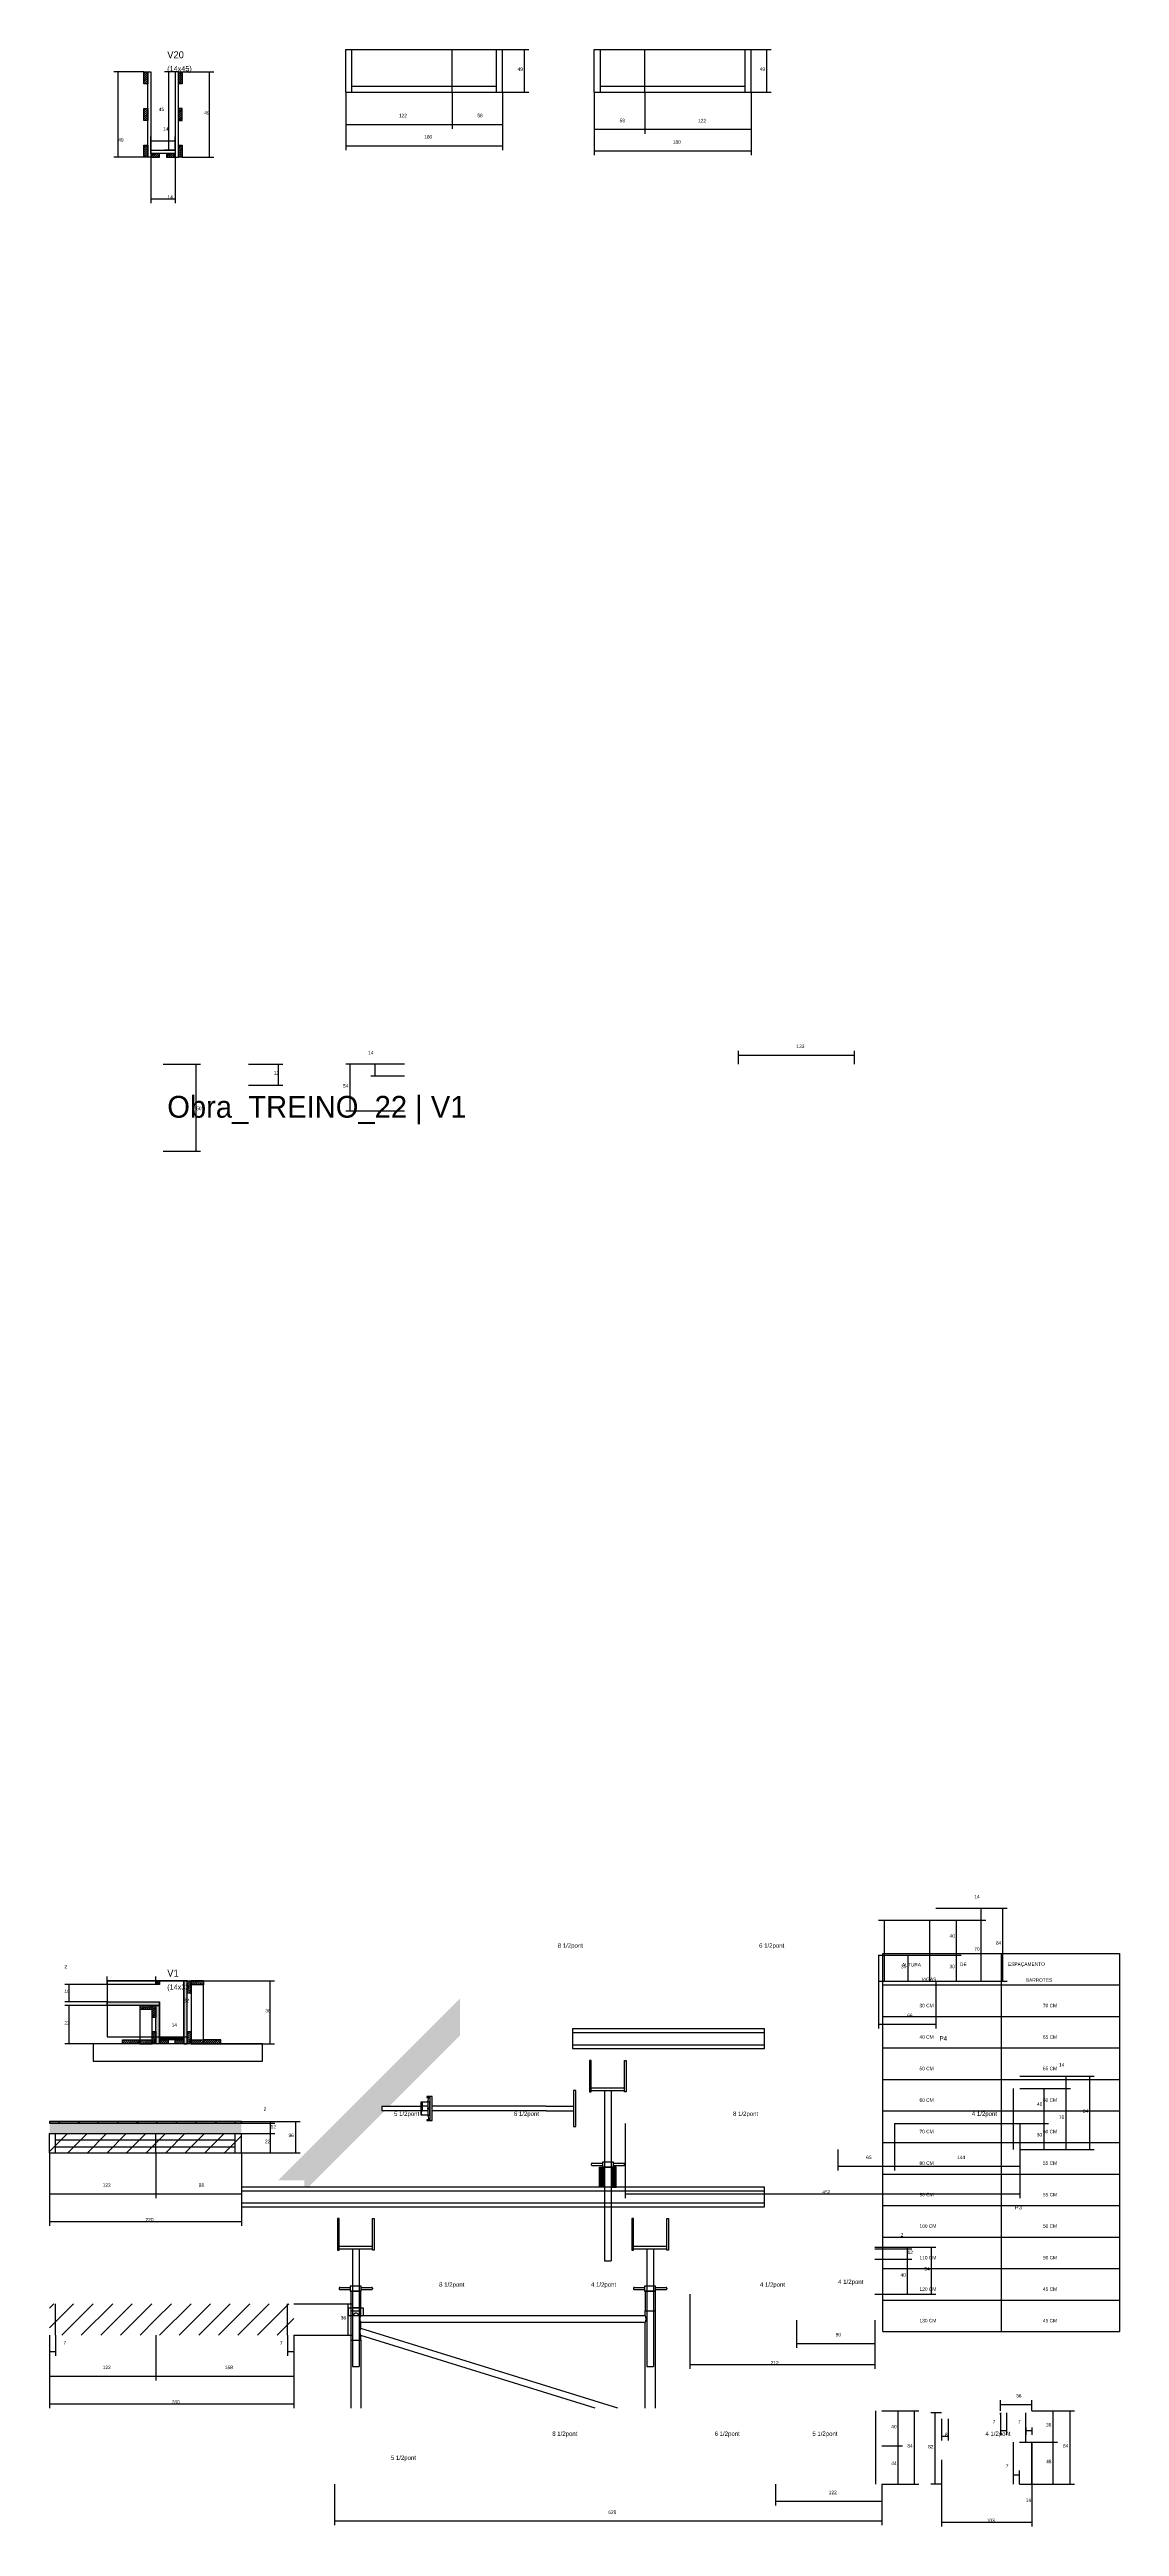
# Model space of a CAD drawing. Header units: metres. Extents: x -2848 to 22762, y -49062 to 1016.
# Drawn here: x 14265 to 15492, y -33626 to -30785 of the extents above; entities that cross this region are included whole.
import ezdxf

# ---------------------------------------------------------------- set-up
doc = ezdxf.new("R2010")
doc.units = ezdxf.units.M
for name, color, linetype in [('BARRA DE ANCORAGEM', 7, 'Continuous'), ('CONCRETO', 251, 'Continuous'), ('COTA', 4, 'Continuous'), ('Cota Seção (2x)', 4, 'Continuous'), ('Demarcação 2', 254, 'Continuous'), ('Escoras', 2, 'Continuous'), ('Forcador', 251, 'Continuous'), ('GARFOS', 7, 'Continuous'), ('Hachura', 253, 'Continuous'), ('LABEL_ID', 3, 'Continuous'), ('Madeira', 126, 'Continuous'), ('NOMENCLATURA', 7, 'Continuous'), ('Painéis', 200, 'Continuous'), ('Perfil Metálico', 251, 'Continuous'), ('SARR_2.2x7', 40, 'Continuous'), ('Texto Seção', 7, 'Continuous')]:
    doc.layers.add(name, color=color, linetype=linetype)

msp = doc.modelspace()

# ---------------------------------------------------------------- hatches: boundary and pattern name
at = {"layer": 'COTA'}
h = msp.add_hatch(dxfattribs=at)
h.set_pattern_fill('AR-CONC', scale=0.03)
h.paths.add_polyline_path([(14485, -33163.1), (14265, -33163.1), (14265, -33175.1), (14485, -33175.1)])
at = {"layer": 'Demarcação 2'}
h = msp.add_hatch(color=8, dxfattribs=at)
h.dxf.hatch_style = 1
h.paths.add_polyline_path([(14735.5, -33062.7), (14735.5, -33020.3), (14527, -33228.8), (14557.1, -33228.8), (14557.1, -33236.3), (14561.9, -33236.3), (14649.7, -33148.5), (14646, -33148.5), (14646, -33144.1), (14654.1, -33144.1)])
at = {"layer": 'Hachura'}
h = msp.add_hatch(color=8, dxfattribs=at)
h.dxf.hatch_style = 1
h.paths.add_polyline_path([(14387, -33000), (14391, -33000), (14391, -33000), (14391, -33004), (14391, -33004), (14387, -33004), (14387, -33004), (14387, -33000)])
h = msp.add_hatch(color=8, dxfattribs=at)
h.dxf.hatch_style = 1
h.paths.add_polyline_path([(14423, -33000), (14419, -33000), (14419, -33000), (14419, -33072), (14419, -33072), (14423, -33072), (14423, -33072), (14423, -33000)])
h = msp.add_hatch(dxfattribs=at)
h.set_pattern_fill('ANSI31', scale=0.5)
h.paths.add_polyline_path([(14427.4, -33014), (14423, -33014), (14423, -33014), (14423, -33000), (14423, -33000), (14427.4, -33000), (14427.4, -33000), (14427.4, -33014)])
h = msp.add_hatch(dxfattribs=at)
h.set_pattern_fill('ANSI31', scale=0.5)
h.paths.add_polyline_path([(14441.4, -33000), (14441.4, -33004.4), (14441.4, -33004.4), (14427.4, -33004.4), (14427.4, -33004.4), (14427.4, -33000), (14427.4, -33000), (14441.4, -33000)])
h = msp.add_hatch(color=8, dxfattribs=at)
h.dxf.hatch_style = 1
h.paths.add_polyline_path([(14331, -33028), (14331, -33024), (14331, -33024), (14391, -33024), (14391, -33024), (14391, -33028), (14391, -33028), (14331, -33028)])
h = msp.add_hatch(dxfattribs=at)
h.set_pattern_fill('ANSI31', scale=0.5)
h.paths.add_polyline_path([(14368.6, -33028), (14368.6, -33032.4), (14368.6, -33032.4), (14382.6, -33032.4), (14382.6, -33032.4), (14382.6, -33028), (14382.6, -33028), (14368.6, -33028)])
h = msp.add_hatch(dxfattribs=at)
h.set_pattern_fill('ANSI31', scale=0.5)
h.paths.add_polyline_path([(14387, -33042), (14382.6, -33042), (14382.6, -33042), (14382.6, -33028), (14382.6, -33028), (14387, -33028), (14387, -33028), (14387, -33042)])
h = msp.add_hatch(color=8, dxfattribs=at)
h.dxf.hatch_style = 1
h.paths.add_polyline_path([(14387, -33028), (14391, -33028), (14391, -33028), (14391, -33072), (14391, -33072), (14387, -33072), (14387, -33072), (14387, -33028)])
h = msp.add_hatch(dxfattribs=at)
h.set_pattern_fill('ANSI31', scale=0.5)
h.paths.add_polyline_path([(14387, -33072), (14382.6, -33072), (14382.6, -33072), (14382.6, -33058), (14382.6, -33058), (14387, -33058), (14387, -33058), (14387, -33072)])
h = msp.add_hatch(color=8, dxfattribs=at)
h.dxf.hatch_style = 1
h.paths.add_polyline_path([(14391, -33067.6), (14391, -33064), (14391, -33064), (14419, -33064), (14419, -33064), (14419, -33067.6), (14419, -33067.6), (14391, -33067.6)])
h = msp.add_hatch(dxfattribs=at)
h.set_pattern_fill('ANSI31', scale=0.5)
h.paths.add_polyline_path([(14427.4, -33072), (14423, -33072), (14423, -33072), (14423, -33058), (14423, -33058), (14427.4, -33058), (14427.4, -33058), (14427.4, -33072)])
h = msp.add_hatch(dxfattribs=at)
h.set_pattern_fill('ANSI31', scale=0.5)
h.paths.add_polyline_path([(14348.6, -33072), (14348.6, -33067.6), (14348.6, -33067.6), (14368.6, -33067.6), (14368.6, -33067.6), (14368.6, -33072), (14368.6, -33072), (14348.6, -33072)])
h = msp.add_hatch(dxfattribs=at)
h.set_pattern_fill('ANSI31', scale=0.5)
h.paths.add_polyline_path([(14382.6, -33067.6), (14382.6, -33072), (14382.6, -33072), (14368.6, -33072), (14368.6, -33072), (14368.6, -33067.6), (14368.6, -33067.6), (14382.6, -33067.6)])
h = msp.add_hatch(dxfattribs=at)
h.set_pattern_fill('ANSI31', scale=0.5)
h.paths.add_polyline_path([(14391, -33072), (14391, -33067.6), (14391, -33067.6), (14401, -33067.6), (14401, -33067.6), (14401, -33072), (14401, -33072), (14391, -33072)])
h = msp.add_hatch(dxfattribs=at)
h.set_pattern_fill('ANSI31', scale=0.5)
h.paths.add_polyline_path([(14409, -33072), (14409, -33067.6), (14409, -33067.6), (14419, -33067.6), (14419, -33067.6), (14419, -33072), (14419, -33072), (14409, -33072)])
h = msp.add_hatch(dxfattribs=at)
h.set_pattern_fill('ANSI31', scale=0.5)
h.paths.add_polyline_path([(14441.4, -33067.6), (14441.4, -33072), (14441.4, -33072), (14427.4, -33072), (14427.4, -33072), (14427.4, -33067.6), (14427.4, -33067.6), (14441.4, -33067.6)])
h = msp.add_hatch(dxfattribs=at)
h.set_pattern_fill('ANSI31', scale=0.5)
h.paths.add_polyline_path([(14461.4, -33072), (14461.4, -33067.6), (14461.4, -33067.6), (14441.4, -33067.6), (14441.4, -33067.6), (14441.4, -33072), (14441.4, -33072), (14461.4, -33072)])
h = msp.add_hatch(dxfattribs=at)
h.set_pattern_fill('ANSI31', scale=5)
h.paths.add_polyline_path([(14485, -33163.1), (14485, -33161.1), (14265, -33161.1), (14265, -33163.1)])
h = msp.add_hatch(dxfattribs=at)
h.set_pattern_fill('ANSI31', scale=5)
h.paths.add_polyline_path([(14265, -33175.1), (14265, -33197.1), (14387, -33197.1), (14387, -33175.1)])
h = msp.add_hatch(dxfattribs=at)
h.set_pattern_fill('ANSI31', scale=5)
h.paths.add_polyline_path([(14387, -33197.1), (14485, -33197.1), (14485, -33175.1), (14387, -33175.1)])
h = msp.add_hatch(dxfattribs=at)
h.set_pattern_fill('ANSI31', scale=5)
h.paths.add_polyline_path([(14387, -33406.2), (14387, -33370.2), (14265, -33370.2), (14265, -33406.2)])
h = msp.add_hatch(dxfattribs=at)
h.set_pattern_fill('ANSI31', scale=5)
h.paths.add_polyline_path([(14387, -33370.2), (14387, -33406.2), (14545, -33406.2), (14545, -33370.2)])
at = {"layer": 'Madeira'}
h = msp.add_hatch(dxfattribs=at)
h.set_pattern_fill('ANSI31', scale=0.5)
h.paths.add_polyline_path([(14377.6, -30810.5), (14373.2, -30810.5), (14373.2, -30824.5), (14377.6, -30824.5)])
h = msp.add_hatch(dxfattribs=at)
h.set_pattern_fill('ANSI31', scale=0.5)
h.paths.add_polyline_path([(14417.2, -30810.5), (14412.8, -30810.5), (14412.8, -30824.5), (14417.2, -30824.5)])
h = msp.add_hatch(dxfattribs=at)
h.set_pattern_fill('ANSI31', scale=0.5)
h.paths.add_polyline_path([(14377.6, -30852.5), (14373.2, -30852.5), (14373.2, -30866.5), (14377.6, -30866.5)])
h = msp.add_hatch(dxfattribs=at)
h.set_pattern_fill('ANSI31', scale=0.5)
h.paths.add_polyline_path([(14412.8, -30852.5), (14417.2, -30852.5), (14417.2, -30866.5), (14412.8, -30866.5)])
h = msp.add_hatch(dxfattribs=at)
h.set_pattern_fill('ANSI31', scale=0.5)
h.paths.add_polyline_path([(14377.6, -30894.5), (14373.2, -30894.5), (14373.2, -30908.5), (14377.6, -30908.5)])
h = msp.add_hatch(dxfattribs=at)
h.set_pattern_fill('ANSI31', scale=0.5)
h.paths.add_polyline_path([(14381.2, -30904.1), (14381.2, -30908.5), (14381.2, -30908.5), (14391.2, -30908.5), (14391.2, -30908.5), (14391.2, -30904.1), (14391.2, -30904.1), (14381.2, -30904.1)])
h = msp.add_hatch(dxfattribs=at)
h.set_pattern_fill('ANSI31', scale=0.5)
h.paths.add_polyline_path([(14399.2, -30904.1), (14399.2, -30908.5), (14399.2, -30908.5), (14409.2, -30908.5), (14409.2, -30908.5), (14409.2, -30904.1), (14409.2, -30904.1), (14399.2, -30904.1)])
h = msp.add_hatch(dxfattribs=at)
h.set_pattern_fill('ANSI31', scale=0.5)
h.paths.add_polyline_path([(14417.2, -30894.5), (14412.8, -30894.5), (14412.8, -30908.5), (14417.2, -30908.5)])
at = {"layer": 'Perfil Metálico'}
h = msp.add_hatch(color=8, dxfattribs=at)
h.dxf.hatch_style = 1
h.paths.add_polyline_path([(14895.8, -33236.3), (14900.3, -33236.3), (14900.3, -33213.5), (14895.8, -33213.5)])
h = msp.add_hatch(color=8, dxfattribs=at)
h.dxf.hatch_style = 1
h.paths.add_polyline_path([(14910.2, -33236.3), (14914.7, -33236.3), (14914.7, -33213.5), (14910.2, -33213.5)])

# ---------------------------------------------------------------- linework, layer by layer
at = {"layer": 'BARRA DE ANCORAGEM'}
for p, q in [((14691.9, -33149.5), (14691.5, -33149.9)), ((14692.3, -33149.2), (14691.9, -33149.5)), ((14692.8, -33149), (14692.3, -33149.2)), ((14698.9, -33138.8), (14700.1, -33133.5)), ((14701.2, -33132.6), (14701.2, -33160)), ((14735.5, -33143.7), (14703.9, -33143.7)), ((14735.5, -33149), (14703.9, -33149)), ((14834.5, -33143.7), (14735.5, -33143.7)), ((14834.5, -33149), (14735.5, -33149)), ((14834.5, -33143.7), (14866, -33143.7)), ((14834.5, -33149), (14866, -33149)), ((14691.1, -33150.9), (14691, -33151.4)), ((14691, -33151.4), (14691.1, -33151.9)), ((14691.2, -33150.4), (14691.1, -33150.9)), ((14691.1, -33151.9), (14691.2, -33152.4)), ((14691.5, -33149.9), (14691.2, -33150.4)), ((14691.2, -33152.4), (14691.5, -33152.9)), ((14691.5, -33152.9), (14691.9, -33153.3)), ((14691.9, -33153.3), (14692.3, -33153.6)), ((14692.3, -33153.6), (14692.8, -33153.8)), ((14698.9, -33153.8), (14700.1, -33159.1))]:
    msp.add_line(p, q, dxfattribs=at)
for points in [[(14691, -33144.1), (14646, -33144.1), (14646, -33148.5), (14691, -33148.5)], [(14701.2, -33132.6), (14697.7, -33132.6), (14697.7, -33133.5), (14701.2, -33133.5)], [(14701.2, -33138.8), (14698.9, -33138.8), (14698.9, -33153.8), (14701.2, -33153.8)], [(14703.9, -33160), (14703.9, -33132.6), (14701.2, -33132.6), (14701.2, -33160)], [(14868.4, -33167.1), (14868.4, -33125.5), (14866, -33125.5), (14866, -33167.1)], [(14701.2, -33159.1), (14697.7, -33159.1), (14697.7, -33160), (14701.2, -33160)]]:
    msp.add_lwpolyline(points, close=True, dxfattribs=at)
for points in [[(14698.9, -33153.8), (14691, -33153.8), (14691, -33138.8), (14698.9, -33138.8)], [(14698.9, -33143.7), (14692.8, -33143.7), (14692.8, -33138.8)], [(14698.9, -33149), (14692.8, -33149), (14692.8, -33143.7)], [(14698.9, -33146.8), (14701.2, -33146.8), (14701.2, -33145.9), (14698.9, -33145.9), (14698.9, -33146.8), (14698.9, -33145.9)]]:
    msp.add_lwpolyline(points, dxfattribs=at)
at = {"layer": 'CONCRETO'}
for points in [[(14331, -33004), (14331, -33024), (14391, -33024), (14391, -33064), (14419, -33064), (14419, -33020), (14419, -33000), (14391, -33000), (14391, -33004)], [(14331, -33064), (14419, -33064), (14419, -33000), (14331, -33000)]]:
    msp.add_lwpolyline(points, close=True, dxfattribs=at)
at = {"layer": 'COTA'}
for p, q in [((14784.6, -30785), (14814.7, -30785)), ((14809.7, -30834), (14809.7, -30785)), ((15069.7, -30785), (15092.5, -30785)), ((15087.5, -30834), (15087.5, -30785)), ((14373.2, -30810.5), (14338.8, -30810.5)), ((14343.8, -30908.5), (14343.8, -30810.5)), ((14417.2, -30810.5), (14453.5, -30810.5)), ((14448.5, -30908.5), (14448.5, -30810.5)), ((14604.6, -30834), (14604.6, -30875.8)), ((14604.6, -30834), (14604.6, -30900.3)), ((14726.6, -30834), (14726.6, -30875.8)), ((14726.6, -30834), (14726.6, -30875.8)), ((14784.6, -30834), (14784.6, -30875.8)), ((14784.6, -30834), (14784.6, -30900.3)), ((14784.6, -30834), (14814.7, -30834)), ((14889.7, -30834), (14889.7, -30881.5)), ((14889.7, -30834), (14889.7, -30906.1)), ((14947.7, -30834), (14947.7, -30881.5)), ((14947.7, -30834), (14947.7, -30881.5)), ((15069.7, -30834), (15069.7, -30881.5)), ((15069.7, -30834), (15069.7, -30906.1)), ((15069.7, -30834), (15092.5, -30834)), ((14604.6, -30870.8), (14726.6, -30870.8)), ((14726.6, -30870.8), (14784.6, -30870.8)), ((14889.7, -30876.5), (14947.7, -30876.5)), ((14947.7, -30876.5), (15069.7, -30876.5)), ((14604.6, -30895.3), (14784.6, -30895.3)), ((14889.7, -30901.1), (15069.7, -30901.1)), ((14373.2, -30908.5), (14338.8, -30908.5)), ((14381.2, -30908.5), (14381.2, -30961.3)), ((14409.2, -30908.5), (14409.2, -30961.3)), ((14417.2, -30908.5), (14453.5, -30908.5)), ((14381.2, -30956.3), (14409.2, -30956.3)), ((14493.2, -31948.5), (14532.7, -31948.5)), ((14527.7, -31972.5), (14527.7, -31948.5)), ((14671.9, -31948.5), (14604.7, -31948.5)), ((14609.7, -32002.5), (14609.7, -31948.5)), ((14671.9, -31948.5), (14633.4, -31948.5)), ((14638.4, -31962.5), (14638.4, -31948.5)), ((15054.9, -31948.5), (15054.9, -31933.3)), ((15054.9, -31938.3), (15187.9, -31938.3)), ((15187.9, -31948.5), (15187.9, -31933.3)), ((14493.2, -31972.5), (14532.7, -31972.5)), ((14671.9, -31962.5), (14633.4, -31962.5)), ((14671.9, -32002.5), (14604.7, -32002.5)), ((15281.4, -32916.4), (15338.5, -32916.4)), ((15281.4, -32916.4), (15363.3, -32916.4)), ((15333.5, -32930.4), (15333.5, -32916.4)), ((15358.3, -33000.4), (15358.3, -32916.4)), ((15281.4, -32930.4), (15338.5, -32930.4)), ((15281.4, -32930.4), (15338.5, -32930.4)), ((15281.4, -32930.4), (15310.2, -32930.4)), ((15305.2, -32970.4), (15305.2, -32930.4)), ((15333.5, -33000.4), (15333.5, -32930.4)), ((15215.4, -32970.4), (15215.4, -33054.6)), ((15233.9, -32970.4), (15254.6, -32970.4)), ((15249.6, -33000.4), (15249.6, -32970.4)), ((15281.4, -32970.4), (15310.2, -32970.4)), ((15281.4, -32970.4), (15310.2, -32970.4)), ((15305.2, -33000.4), (15305.2, -32970.4)), ((14331, -33004), (14282.6, -33004)), ((14287.6, -33024), (14287.6, -33004)), ((14331, -33004), (14331, -32995)), ((14331, -33000), (14387, -33000)), ((14387, -33000), (14387, -32995)), ((14441.4, -33000), (14522.9, -33000)), ((14517.9, -33072), (14517.9, -33000)), ((15233.9, -33000.4), (15254.6, -33000.4)), ((15281.4, -33000.4), (15281.4, -33054.6)), ((15281.4, -33000.4), (15338.5, -33000.4)), ((15281.4, -33000.4), (15363.3, -33000.4)), ((15281.4, -33000.4), (15310.2, -33000.4)), ((14331, -33024), (14282.6, -33024)), ((14331, -33028), (14282.6, -33028)), ((14287.6, -33072), (14287.6, -33028)), ((15215.4, -33049.6), (15281.4, -33049.6)), ((14348.6, -33072), (14282.6, -33072)), ((14461.4, -33072), (14522.9, -33072)), ((15377.5, -33109.3), (15435.6, -33109.3)), ((15377.5, -33109.3), (15462.9, -33109.3)), ((15430.6, -33123.3), (15430.6, -33109.3)), ((15457.9, -33193.3), (15457.9, -33109.3)), ((15377.5, -33123.3), (15435.6, -33123.3)), ((15377.5, -33123.3), (15435.6, -33123.3)), ((15377.5, -33123.3), (15410.4, -33123.3)), ((15405.4, -33163.3), (15405.4, -33123.3)), ((15430.6, -33193.3), (15430.6, -33123.3)), ((14485, -33161.1), (14552.3, -33161.1)), ((14485, -33161.1), (14523.5, -33161.1)), ((14485, -33163.1), (14523.5, -33163.1)), ((14485, -33163.1), (14523.5, -33163.1)), ((14485, -33175.1), (14523.5, -33175.1)), ((14485, -33175.1), (14523.5, -33175.1)), ((14518.5, -33163.1), (14518.5, -33161.1)), ((14518.5, -33175.1), (14518.5, -33163.1)), ((14518.5, -33197.1), (14518.5, -33175.1)), ((14547.3, -33197.1), (14547.3, -33161.1)), ((14925, -33163.3), (14925, -33249.1)), ((15234, -33163.3), (15234, -33217.4)), ((15234, -33163.3), (15234, -33217.4)), ((15377.5, -33163.3), (15377.5, -33249.1)), ((15377.5, -33163.3), (15410.4, -33163.3)), ((15377.5, -33163.3), (15410.4, -33163.3)), ((15405.4, -33193.3), (15405.4, -33163.3)), ((14265, -33197.1), (14265, -33249.2)), ((14265, -33197.1), (14265, -33280.8)), ((14387, -33197.1), (14387, -33249.2)), ((14387, -33197.1), (14387, -33249.2)), ((14485, -33197.1), (14523.5, -33197.1)), ((14485, -33197.1), (14485, -33249.2)), ((14485, -33197.1), (14485, -33280.8)), ((14485, -33197.1), (14552.3, -33197.1)), ((15169, -33193.3), (15169, -33217.4)), ((15377.5, -33193.3), (15435.6, -33193.3)), ((15377.5, -33193.3), (15462.9, -33193.3)), ((15377.5, -33193.3), (15377.5, -33217.4)), ((15377.5, -33193.3), (15410.4, -33193.3)), ((15169, -33212.4), (15234, -33212.4)), ((15234, -33212.4), (15377.5, -33212.4)), ((14265, -33244.2), (14387, -33244.2)), ((14387, -33244.2), (14485, -33244.2)), ((14925, -33244.1), (15377.5, -33244.1)), ((14265, -33275.8), (14485, -33275.8)), ((15211.4, -33305.2), (15281.3, -33305.2)), ((15211.4, -33305.2), (15253.9, -33305.2)), ((15211.4, -33307.2), (15253.9, -33307.2)), ((15211.4, -33307.2), (15253.9, -33307.2)), ((15211.4, -33319.2), (15253.9, -33319.2)), ((15211.4, -33319.2), (15253.9, -33319.2)), ((15248.9, -33307.2), (15248.9, -33305.2)), ((15248.9, -33319.2), (15248.9, -33307.2)), ((15248.9, -33359.2), (15248.9, -33319.2)), ((15276.3, -33359.2), (15276.3, -33305.2)), ((14545, -33370.2), (14612.3, -33370.2)), ((14607.3, -33406.2), (14607.3, -33370.2)), ((14999.4, -33359.2), (14999.4, -33444.9)), ((15211.4, -33359.2), (15253.9, -33359.2)), ((15211.4, -33359.2), (15281.3, -33359.2)), ((15121.4, -33389.2), (15121.4, -33420.7)), ((15211.4, -33389.2), (15211.4, -33420.7)), ((15211.4, -33389.2), (15211.4, -33444.9)), ((14265, -33406.2), (14265, -33458.3)), ((14265, -33406.2), (14265, -33489.9)), ((14265, -33406.2), (14265, -33430.1)), ((14265, -33425.1), (14272, -33425.1)), ((14272, -33406.2), (14272, -33430.1)), ((14387, -33406.2), (14387, -33458.3)), ((14387, -33406.2), (14387, -33458.3)), ((14538, -33406.2), (14538, -33430.1)), ((14538, -33425.1), (14545, -33425.1)), ((14545, -33406.2), (14545, -33458.3)), ((14545, -33406.2), (14545, -33489.9)), ((14545, -33406.2), (14612.3, -33406.2)), ((14545, -33406.2), (14545, -33430.1)), ((15121.4, -33415.7), (15211.4, -33415.7)), ((14265, -33453.3), (14387, -33453.3)), ((14387, -33453.3), (14545, -33453.3)), ((14999.4, -33439.9), (15211.4, -33439.9)), ((14265, -33484.9), (14545, -33484.9)), ((15355.4, -33493.1), (15355.4, -33480.9)), ((15355.4, -33485.9), (15391.4, -33485.9)), ((15391.4, -33493.1), (15391.4, -33480.9)), ((15219.5, -33493.1), (15261.8, -33493.1)), ((15219.5, -33493.1), (15243.3, -33493.1)), ((15238.3, -33533.1), (15238.3, -33493.1)), ((15256.8, -33577.1), (15256.8, -33493.1)), ((15288, -33495.1), (15275.6, -33495.1)), ((15280.6, -33577.1), (15280.6, -33495.1)), ((15288, -33502.1), (15288, -33527.1)), ((15295.5, -33502.1), (15295.5, -33527.1)), ((15355.4, -33495.1), (15355.4, -33520.7)), ((15355.4, -33515.7), (15362.4, -33515.7)), ((15362.4, -33495.1), (15362.4, -33520.7)), ((15384.4, -33512.1), (15384.4, -33520.7)), ((15384.4, -33515.7), (15391.4, -33515.7)), ((15391.4, -33493.1), (15420.9, -33493.1)), ((15391.4, -33493.1), (15440.2, -33493.1)), ((15391.4, -33512.1), (15391.4, -33520.7)), ((15415.9, -33529.1), (15415.9, -33493.1)), ((15435.2, -33577.1), (15435.2, -33493.1)), ((15219.5, -33533.1), (15243.3, -33533.1)), ((15219.5, -33533.1), (15243.3, -33533.1)), ((15238.3, -33577.1), (15238.3, -33533.1)), ((15288, -33522.1), (15295.5, -33522.1)), ((15377.4, -33529.1), (15420.9, -33529.1)), ((15391.4, -33529.1), (15391.4, -33625.6)), ((15391.4, -33529.1), (15420.9, -33529.1)), ((15391.4, -33577.1), (15391.4, -33529.1)), ((15391.4, -33529.1), (15396.4, -33529.1)), ((15415.9, -33577.1), (15415.9, -33529.1)), ((15288, -33549.1), (15288, -33625.6)), ((15370.4, -33577.1), (15370.4, -33561.4)), ((15370.4, -33566.4), (15377.4, -33566.4)), ((15377.4, -33577.1), (15377.4, -33561.4)), ((14591.9, -33577.1), (14591.9, -33624.3)), ((15097.5, -33577.1), (15097.5, -33601.7)), ((15097.5, -33596.7), (15219.5, -33596.7)), ((15219.5, -33577.1), (15219.5, -33624.3)), ((15219.5, -33577.1), (15219.5, -33601.7)), ((15219.5, -33577.1), (15261.8, -33577.1)), ((15219.5, -33577.1), (15243.3, -33577.1)), ((15288, -33577.1), (15275.6, -33577.1)), ((15377.4, -33577.1), (15396.4, -33577.1)), ((15377.4, -33577.1), (15420.9, -33577.1)), ((15377.4, -33577.1), (15440.2, -33577.1)), ((14591.9, -33619.3), (15219.5, -33619.3)), ((15288, -33620.6), (15391.4, -33620.6))]:
    msp.add_line(p, q, dxfattribs=at)
at = {"layer": 'Cota Seção (2x)'}
for p, q in [((14409.2, -30810.5), (14396.8, -30810.5)), ((14401.8, -30900.5), (14401.8, -30810.5)), ((14381.2, -30900.5), (14381.2, -30884.7)), ((14381.2, -30889.7), (14409.2, -30889.7)), ((14409.2, -30900.5), (14396.8, -30900.5)), ((14409.2, -30900.5), (14409.2, -30884.7)), ((14395.2, -31948.5), (14438.2, -31948.5)), ((14433.2, -32048.5), (14433.2, -31948.5)), ((14395.2, -32048.5), (14438.2, -32048.5)), ((14391, -33000), (14424, -33000)), ((14419, -33064), (14419, -33000)), ((14391, -33064), (14391, -33059)), ((14391, -33064), (14424, -33064)), ((14391, -33064), (14419, -33064)), ((14419, -33064), (14419, -33059))]:
    msp.add_line(p, q, dxfattribs=at)
at = {"layer": 'Escoras'}
for p, q in [((14910.9, -33213.5), (14899.7, -33213.5)), ((14607.8, -33375), (14624.7, -33375)), ((14607.8, -33383.8), (14607.8, -33375)), ((14610.6, -33355.9), (14610.6, -33490)), ((14621.9, -33355.9), (14610.6, -33355.9)), ((14620.2, -33375), (14612.3, -33375)), ((14621.9, -33378.4), (14621.9, -33355.9)), ((14624.7, -33375), (14624.7, -33383.8)), ((14959.4, -33355.9), (14948.1, -33355.9)), ((14948.1, -33355.9), (14948.1, -33378.4)), ((14959.4, -33355.9), (14959.4, -33490)), ((14607.8, -33383.8), (14613.3, -33383.8)), ((14610.6, -33378.4), (14621.9, -33378.4)), ((14620.2, -33384.1), (14612.3, -33384.1)), ((14613.4, -33383), (14613.3, -33383.8)), ((14613.7, -33382.3), (14613.4, -33383)), ((14614.2, -33381.7), (14613.7, -33382.3)), ((14614.8, -33381.2), (14614.2, -33381.7)), ((14615.5, -33380.9), (14614.8, -33381.2)), ((14616.2, -33380.8), (14615.5, -33380.9)), ((14617, -33380.9), (14616.2, -33380.8)), ((14617.7, -33381.2), (14617, -33380.9)), ((14618.3, -33381.7), (14617.7, -33381.2)), ((14618.8, -33382.3), (14618.3, -33381.7)), ((14619.1, -33383), (14618.8, -33382.3)), ((14619.2, -33383.8), (14619.1, -33383)), ((14619.2, -33383.8), (14624.7, -33383.8)), ((14621, -33387.2), (14620.9, -33387.8)), ((14620.9, -33387.8), (14621, -33388.5)), ((14621, -33401.5), (14620.9, -33402.3)), ((14620.9, -33402.3), (14621, -33403)), ((14621.2, -33385.9), (14621, -33386.5)), ((14621, -33386.5), (14621, -33387.2)), ((14621, -33388.5), (14621, -33389.1)), ((14621, -33389.1), (14621.2, -33389.8)), ((14621.2, -33400.1), (14621, -33400.8)), ((14621, -33400.8), (14621, -33401.5)), ((14621, -33403), (14621, -33403.7)), ((14621, -33403.7), (14621.2, -33404.4)), ((14621.4, -33385.2), (14621.2, -33385.9)), ((14621.2, -33389.8), (14621.4, -33390.4)), ((14621.3, -33399.4), (14621.2, -33400.1)), ((14621.2, -33404.4), (14621.3, -33405.1)), ((14621.6, -33398.7), (14621.3, -33399.4)), ((14621.3, -33405.1), (14621.6, -33405.8)), ((14621.6, -33384.6), (14621.4, -33385.2)), ((14621.4, -33390.4), (14621.6, -33391)), ((14621.9, -33384), (14621.6, -33384.6)), ((14621.6, -33391), (14621.9, -33391.6)), ((14621.9, -33398), (14621.6, -33398.7)), ((14621.9, -33384), (14621.9, -33378.4)), ((14948.1, -33384), (14621.9, -33384)), ((14948.1, -33391.6), (14621.9, -33391.6)), ((14621.9, -33398), (14621.9, -33391.6)), ((14916.6, -33490), (14621.9, -33398.5)), ((14948.1, -33378.4), (14959.4, -33378.4)), ((14948.1, -33384), (14948.1, -33378.4)), ((14948.4, -33384.6), (14948.1, -33384)), ((14948.1, -33391.6), (14948.4, -33391)), ((14948.1, -33490), (14948.1, -33391.6)), ((14948.6, -33385.2), (14948.4, -33384.6)), ((14948.4, -33391), (14948.6, -33390.4)), ((14948.8, -33385.9), (14948.6, -33385.2)), ((14948.6, -33390.4), (14948.8, -33389.8)), ((14948.9, -33386.5), (14948.8, -33385.9)), ((14948.8, -33389.8), (14948.9, -33389.1)), ((14949, -33387.2), (14948.9, -33386.5)), ((14948.9, -33389.1), (14949, -33388.5)), ((14949, -33387.8), (14949, -33387.2)), ((14949, -33388.5), (14949, -33387.8)), ((14610.6, -33412.1), (14621.9, -33412.1)), ((14621.6, -33405.8), (14621.9, -33406.5)), ((14890.8, -33490), (14621.9, -33406.5)), ((14621.9, -33412.1), (14621.9, -33406.5)), ((14621.9, -33412.1), (14621.9, -33490))]:
    msp.add_line(p, q, dxfattribs=at)
at = {"layer": 'Forcador'}
for p, q in [((14886.2, -33122.6), (14924.4, -33122.6)), ((14886.2, -33125.8), (14924.4, -33125.8)), ((14901.3, -33125.8), (14901.3, -33236.3)), ((14909.2, -33125.8), (14909.2, -33236.3)), ((14886.3, -33209.6), (14886.2, -33209.8)), ((14886.2, -33209.8), (14886.2, -33209.9)), ((14886.2, -33209.9), (14886.2, -33210)), ((14886.2, -33210), (14886.2, -33210.1)), ((14886.2, -33210.1), (14886.2, -33210.6)), ((14886.2, -33210.6), (14886.2, -33210.7)), ((14886.2, -33210.7), (14886.2, -33210.9)), ((14886.2, -33210.9), (14886.2, -33211)), ((14886.2, -33211), (14886.3, -33211.1)), ((14886.4, -33209.5), (14886.3, -33209.6)), ((14886.3, -33211.1), (14886.4, -33211.2)), ((14886.5, -33209.3), (14886.4, -33209.4)), ((14886.4, -33209.4), (14886.4, -33209.5)), ((14886.4, -33211.2), (14886.4, -33211.3)), ((14886.4, -33211.3), (14886.5, -33211.4)), ((14886.7, -33209.3), (14886.5, -33209.3)), ((14886.5, -33211.4), (14886.7, -33211.5)), ((14886.8, -33209.2), (14886.7, -33209.3)), ((14886.7, -33211.5), (14886.8, -33211.5)), ((14886.9, -33209.2), (14886.8, -33209.2)), ((14886.8, -33211.5), (14886.9, -33211.6)), ((14887, -33209.1), (14886.9, -33209.2)), ((14886.9, -33211.6), (14887, -33211.6)), ((14887.2, -33209.1), (14887, -33209.1)), ((14887, -33211.6), (14887.2, -33211.6)), ((14887.2, -33209.1), (14899, -33209.1)), ((14887.2, -33211.6), (14899, -33211.6)), ((14911.6, -33209.1), (14923.4, -33209.1)), ((14911.6, -33211.6), (14923.4, -33211.6)), ((14923.5, -33209.1), (14923.4, -33209.1)), ((14923.4, -33211.6), (14923.5, -33211.6)), ((14923.6, -33209.2), (14923.5, -33209.1)), ((14923.5, -33211.6), (14923.6, -33211.6)), ((14923.8, -33209.2), (14923.6, -33209.2)), ((14923.6, -33211.6), (14923.8, -33211.5)), ((14923.9, -33209.3), (14923.8, -33209.2)), ((14923.8, -33211.5), (14923.9, -33211.5)), ((14924, -33209.3), (14923.9, -33209.3)), ((14923.9, -33211.5), (14924, -33211.4)), ((14924.1, -33209.4), (14924, -33209.3)), ((14924, -33211.4), (14924.1, -33211.3)), ((14924.2, -33209.5), (14924.1, -33209.4)), ((14924.1, -33211.3), (14924.2, -33211.2)), ((14924.3, -33209.6), (14924.2, -33209.5)), ((14924.2, -33211.2), (14924.3, -33211.1)), ((14924.3, -33209.8), (14924.3, -33209.6)), ((14924.4, -33209.9), (14924.3, -33209.8)), ((14924.3, -33211), (14924.4, -33210.9)), ((14924.3, -33211.1), (14924.3, -33211)), ((14924.4, -33210), (14924.4, -33209.9)), ((14924.4, -33210.1), (14924.4, -33210)), ((14924.4, -33210.1), (14924.4, -33210.6)), ((14924.4, -33210.7), (14924.4, -33210.6)), ((14924.4, -33210.9), (14924.4, -33210.7)), ((14901.3, -33236.3), (14901.3, -33259.1)), ((14901.3, -33259.1), (14901.3, -33320.8)), ((14909.2, -33236.3), (14909.2, -33259.1)), ((14909.2, -33259.1), (14909.2, -33320.8)), ((14597.1, -33304.1), (14635.4, -33304.1)), ((14597.1, -33307.3), (14635.4, -33307.3)), ((14612.3, -33307.3), (14612.3, -33442.3)), ((14620.2, -33307.3), (14620.2, -33442.3)), ((14934.6, -33304.1), (14972.9, -33304.1)), ((14934.6, -33307.3), (14972.9, -33307.3)), ((14949.8, -33307.3), (14949.8, -33442.3)), ((14957.7, -33307.3), (14957.7, -33442.3)), ((14901.3, -33320.8), (14909.2, -33320.8)), ((14597.2, -33352.1), (14597.1, -33352.2)), ((14597.1, -33352.2), (14597.1, -33352.4)), ((14597.1, -33352.4), (14597.1, -33352.5)), ((14597.1, -33352.5), (14597.1, -33352.9)), ((14597.1, -33352.9), (14597.1, -33353.1)), ((14597.1, -33353.1), (14597.1, -33353.2)), ((14597.1, -33353.2), (14597.2, -33353.3)), ((14597.3, -33351.9), (14597.2, -33352)), ((14597.2, -33352), (14597.2, -33352.1)), ((14597.2, -33353.3), (14597.2, -33353.5)), ((14597.2, -33353.5), (14597.3, -33353.6)), ((14597.4, -33351.8), (14597.3, -33351.9)), ((14597.3, -33353.6), (14597.4, -33353.7)), ((14597.5, -33351.7), (14597.4, -33351.8)), ((14597.4, -33353.7), (14597.5, -33353.8)), ((14597.6, -33351.6), (14597.5, -33351.7)), ((14597.5, -33353.8), (14597.6, -33353.8)), ((14597.7, -33351.6), (14597.6, -33351.6)), ((14597.6, -33353.8), (14597.7, -33353.9)), ((14597.9, -33351.5), (14597.7, -33351.6)), ((14597.7, -33353.9), (14597.9, -33353.9)), ((14598, -33351.5), (14597.9, -33351.5)), ((14597.9, -33353.9), (14598, -33354)), ((14598.1, -33351.5), (14598, -33351.5)), ((14598, -33354), (14598.1, -33354)), ((14598.1, -33351.5), (14609.9, -33351.5)), ((14598.1, -33354), (14609.9, -33354)), ((14622.5, -33351.5), (14634.3, -33351.5)), ((14622.5, -33354), (14634.3, -33354)), ((14634.5, -33351.5), (14634.3, -33351.5)), ((14634.3, -33354), (14634.5, -33354)), ((14634.6, -33351.5), (14634.5, -33351.5)), ((14634.5, -33354), (14634.6, -33353.9)), ((14634.7, -33351.6), (14634.6, -33351.5)), ((14634.6, -33353.9), (14634.7, -33353.9)), ((14634.8, -33351.6), (14634.7, -33351.6)), ((14634.7, -33353.9), (14634.8, -33353.8)), ((14635, -33351.7), (14634.8, -33351.6)), ((14634.8, -33353.8), (14635, -33353.8)), ((14635.1, -33351.8), (14635, -33351.7)), ((14635, -33353.8), (14635.1, -33353.7)), ((14635.1, -33351.9), (14635.1, -33351.8)), ((14635.2, -33352), (14635.1, -33351.9)), ((14635.1, -33353.6), (14635.2, -33353.5)), ((14635.1, -33353.7), (14635.1, -33353.6)), ((14635.3, -33352.1), (14635.2, -33352)), ((14635.2, -33353.5), (14635.3, -33353.3)), ((14635.3, -33352.2), (14635.3, -33352.1)), ((14635.3, -33352.4), (14635.3, -33352.2)), ((14635.4, -33352.5), (14635.3, -33352.4)), ((14635.3, -33353.1), (14635.4, -33352.9)), ((14635.3, -33353.2), (14635.3, -33353.1)), ((14635.3, -33353.3), (14635.3, -33353.2)), ((14635.4, -33352.5), (14635.4, -33352.9)), ((14934.7, -33352.1), (14934.6, -33352.2)), ((14934.6, -33352.2), (14934.6, -33352.4)), ((14934.6, -33352.4), (14934.6, -33352.5)), ((14934.6, -33352.5), (14934.6, -33352.9)), ((14934.6, -33352.9), (14934.6, -33353.1)), ((14934.6, -33353.1), (14934.6, -33353.2)), ((14934.6, -33353.2), (14934.7, -33353.3)), ((14934.8, -33351.9), (14934.7, -33352)), ((14934.7, -33352), (14934.7, -33352.1)), ((14934.7, -33353.3), (14934.7, -33353.5)), ((14934.7, -33353.5), (14934.8, -33353.6)), ((14934.9, -33351.8), (14934.8, -33351.9)), ((14934.8, -33353.6), (14934.9, -33353.7)), ((14935, -33351.7), (14934.9, -33351.8)), ((14934.9, -33353.7), (14935, -33353.8)), ((14935.1, -33351.6), (14935, -33351.7)), ((14935, -33353.8), (14935.1, -33353.8)), ((14935.2, -33351.6), (14935.1, -33351.6)), ((14935.1, -33353.8), (14935.2, -33353.9)), ((14935.4, -33351.5), (14935.2, -33351.6)), ((14935.2, -33353.9), (14935.4, -33353.9)), ((14935.5, -33351.5), (14935.4, -33351.5)), ((14935.4, -33353.9), (14935.5, -33354)), ((14935.6, -33351.5), (14935.5, -33351.5)), ((14935.5, -33354), (14935.6, -33354)), ((14935.6, -33351.5), (14947.4, -33351.5)), ((14935.6, -33354), (14947.4, -33354)), ((14960, -33351.5), (14971.8, -33351.5)), ((14960, -33354), (14971.8, -33354)), ((14972, -33351.5), (14971.8, -33351.5)), ((14971.8, -33354), (14972, -33354)), ((14972.1, -33351.5), (14972, -33351.5)), ((14972, -33354), (14972.1, -33353.9)), ((14972.2, -33351.6), (14972.1, -33351.5)), ((14972.1, -33353.9), (14972.2, -33353.9)), ((14972.3, -33351.6), (14972.2, -33351.6)), ((14972.2, -33353.9), (14972.3, -33353.8)), ((14972.5, -33351.7), (14972.3, -33351.6)), ((14972.3, -33353.8), (14972.5, -33353.8)), ((14972.6, -33351.8), (14972.5, -33351.7)), ((14972.5, -33353.8), (14972.6, -33353.7)), ((14972.6, -33351.9), (14972.6, -33351.8)), ((14972.7, -33352), (14972.6, -33351.9)), ((14972.6, -33353.6), (14972.7, -33353.5)), ((14972.6, -33353.7), (14972.6, -33353.6)), ((14972.8, -33352.1), (14972.7, -33352)), ((14972.7, -33353.5), (14972.8, -33353.3)), ((14972.8, -33352.2), (14972.8, -33352.1)), ((14972.8, -33352.4), (14972.8, -33352.2)), ((14972.9, -33352.5), (14972.8, -33352.4)), ((14972.8, -33353.1), (14972.9, -33352.9)), ((14972.8, -33353.2), (14972.8, -33353.1)), ((14972.8, -33353.3), (14972.8, -33353.2)), ((14972.9, -33352.5), (14972.9, -33352.9)), ((14612.3, -33442.3), (14620.2, -33442.3)), ((14949.8, -33442.3), (14957.7, -33442.3))]:
    msp.add_line(p, q, dxfattribs=at)
for points in [[(14884.2, -33091.1), (14884.2, -33127.1), (14886.2, -33127.1), (14886.2, -33091.1)], [(14926.3, -33091.1), (14926.3, -33127.1), (14924.4, -33127.1), (14924.4, -33091.1)], [(14899, -33207.7), (14899, -33213.5), (14911.6, -33213.5), (14911.6, -33207.7)], [(14595.2, -33272.6), (14595.2, -33308.6), (14597.1, -33308.6), (14597.1, -33272.6)], [(14637.3, -33272.6), (14637.3, -33308.6), (14635.4, -33308.6), (14635.4, -33272.6)], [(14932.7, -33272.6), (14932.7, -33308.6), (14934.6, -33308.6), (14934.6, -33272.6)], [(14974.8, -33272.6), (14974.8, -33308.6), (14972.9, -33308.6), (14972.9, -33272.6)], [(14609.9, -33350), (14609.9, -33355.9), (14622.5, -33355.9), (14622.5, -33350)], [(14947.4, -33350), (14947.4, -33355.9), (14960, -33355.9), (14960, -33350)]]:
    msp.add_lwpolyline(points, close=True, dxfattribs=at)
at = {"layer": 'GARFOS'}
for p, q in [((15220.4, -33402.1), (15220.4, -32968.4)), ((15220.4, -32968.4), (15491.9, -32968.4)), ((15356.2, -32968.4), (15356.2, -33402.1)), ((15491.9, -32968.4), (15491.9, -33402.1)), ((15220.4, -33004.6), (15491.9, -33004.6)), ((15220.4, -33004.6), (15491.9, -33004.6)), ((15220.4, -33040.7), (15491.9, -33040.7)), ((15220.4, -33076.8), (15491.9, -33076.8)), ((15220.4, -33113), (15491.9, -33113)), ((15220.4, -33149.1), (15491.9, -33149.1)), ((15220.4, -33185.3), (15491.9, -33185.3)), ((15220.4, -33221.4), (15491.9, -33221.4)), ((15220.4, -33257.5), (15491.9, -33257.5)), ((15220.4, -33293.7), (15491.9, -33293.7)), ((15220.4, -33329.8), (15491.9, -33329.8)), ((15220.4, -33365.9), (15491.9, -33365.9)), ((15220.4, -33402.1), (15491.9, -33402.1))]:
    msp.add_line(p, q, dxfattribs=at)
at = {"layer": 'Madeira'}
for points in [[(14377.6, -30810.5), (14377.6, -30824.5), (14373.2, -30824.5), (14373.2, -30810.5)], [(14417.2, -30810.5), (14417.2, -30824.5), (14412.8, -30824.5), (14412.8, -30810.5)], [(14377.6, -30852.5), (14377.6, -30866.5), (14373.2, -30866.5), (14373.2, -30852.5)], [(14412.8, -30852.5), (14412.8, -30866.5), (14417.2, -30866.5), (14417.2, -30852.5)], [(14377.6, -30894.5), (14377.6, -30908.5), (14373.2, -30908.5), (14373.2, -30894.5)], [(14391.2, -30904.1), (14381.2, -30904.1), (14381.2, -30908.5), (14391.2, -30908.5)], [(14409.2, -30904.1), (14399.2, -30904.1), (14399.2, -30908.5), (14409.2, -30908.5)], [(14417.2, -30894.5), (14417.2, -30908.5), (14412.8, -30908.5), (14412.8, -30894.5)], [(14427.4, -33014), (14423, -33014), (14423, -33000), (14427.4, -33000)], [(14441.4, -33000), (14441.4, -33004.4), (14427.4, -33004.4), (14427.4, -33000)], [(14441.4, -33000), (14427.4, -33000), (14427.4, -33072), (14441.4, -33072)], [(14368.6, -33028), (14368.6, -33032.4), (14382.6, -33032.4), (14382.6, -33028)], [(14368.6, -33072), (14382.6, -33072), (14382.6, -33028), (14368.6, -33028)], [(14387, -33042), (14382.6, -33042), (14382.6, -33028), (14387, -33028)], [(14387, -33072), (14382.6, -33072), (14382.6, -33058), (14387, -33058)], [(14427.4, -33072), (14423, -33072), (14423, -33058), (14427.4, -33058)], [(14315.2, -33092), (14509.1, -33092), (14509.1, -33072), (14315.2, -33072)], [(14348.6, -33072), (14348.6, -33067.6), (14368.6, -33067.6), (14368.6, -33072)], [(14382.6, -33067.6), (14382.6, -33072), (14368.6, -33072), (14368.6, -33067.6)], [(14391, -33072), (14391, -33067.6), (14401, -33067.6), (14401, -33072)], [(14409, -33072), (14409, -33067.6), (14419, -33067.6), (14419, -33072)], [(14441.4, -33067.6), (14441.4, -33072), (14427.4, -33072), (14427.4, -33067.6)], [(14461.4, -33072), (14461.4, -33067.6), (14441.4, -33067.6), (14441.4, -33072)]]:
    msp.add_lwpolyline(points, close=True, dxfattribs=at)
at = {"layer": 'Painéis'}
for p, q in [((14604.6, -30785), (14784.6, -30785)), ((14604.6, -30834), (14604.6, -30785)), ((14726.6, -30834), (14726.6, -30785)), ((14784.6, -30834), (14784.6, -30785)), ((14889.7, -30785), (15069.7, -30785)), ((14889.7, -30834), (14889.7, -30785)), ((14947.7, -30834), (14947.7, -30785)), ((15069.7, -30834), (15069.7, -30785)), ((14604.6, -30834), (14784.6, -30834)), ((14889.7, -30834), (15069.7, -30834)), ((15215.4, -32930.4), (15281.4, -32930.4)), ((15215.4, -32970.4), (15281.4, -32970.4)), ((14419, -33072), (14419, -33000)), ((15215.4, -33000.4), (15281.4, -33000.4)), ((14331, -33024), (14391, -33024)), ((14331, -33028), (14331, -33024)), ((14391, -33028), (14391, -33024)), ((14391, -33072), (14391, -33028)), ((14391, -33064), (14419, -33064)), ((14391, -33067.6), (14391, -33064)), ((14419, -33067.6), (14419, -33064)), ((14265, -33161.1), (14485, -33161.1)), ((14265, -33163.1), (14485, -33163.1)), ((14265, -33175.1), (14485, -33175.1)), ((14265, -33197.1), (14265, -33175.1)), ((14387, -33197.1), (14387, -33175.1)), ((14485, -33197.1), (14485, -33175.1)), ((15234, -33163.3), (15377.5, -33163.3)), ((14265, -33197.1), (14485, -33197.1))]:
    msp.add_line(p, q, dxfattribs=at)
for points in [[(14377.6, -30908.5), (14377.6, -30810.5), (14381.2, -30810.5), (14381.2, -30908.5)], [(14412.8, -30908.5), (14412.8, -30810.5), (14409.2, -30810.5), (14409.2, -30908.5)], [(14381.2, -30900.5), (14409.2, -30900.5), (14409.2, -30904.1), (14381.2, -30904.1)], [(14387, -33000), (14391, -33000), (14391, -33004), (14387, -33004)], [(14423, -33000), (14419, -33000), (14419, -33072), (14423, -33072)], [(14331, -33028), (14331, -33024), (14391, -33024), (14391, -33028)], [(14387, -33028), (14391, -33028), (14391, -33072), (14387, -33072)], [(14391, -33067.6), (14391, -33064), (14419, -33064), (14419, -33067.6)], [(14265, -33163.1), (14485, -33163.1), (14485, -33161.1), (14265, -33161.1)]]:
    msp.add_lwpolyline(points, close=True, dxfattribs=at)
at = {"layer": 'Perfil Metálico'}
for p, q in [((14864.5, -33059.3), (15085, -33059.3)), ((14864.5, -33073.1), (15085, -33073.1)), ((14485, -33240.8), (15085, -33240.8)), ((14485, -33254.6), (15085, -33254.6))]:
    msp.add_line(p, q, dxfattribs=at)
for points in [[(14864.5, -33077.6), (15085, -33077.6), (15085, -33054.8), (14864.5, -33054.8)], [(14900.3, -33236.3), (14895.8, -33236.3), (14895.8, -33213.5), (14900.3, -33213.5)], [(14910.2, -33236.3), (14914.7, -33236.3), (14914.7, -33213.5), (14910.2, -33213.5)], [(14485, -33259.1), (15085, -33259.1), (15085, -33236.3), (14485, -33236.3)]]:
    msp.add_lwpolyline(points, close=True, dxfattribs=at)
at = {"layer": 'SARR_2.2x7'}
for p, q in [((14611.6, -30834), (14611.6, -30785)), ((14777.6, -30834), (14777.6, -30785)), ((14896.7, -30834), (14896.7, -30785)), ((15062.7, -30834), (15062.7, -30785)), ((14611.6, -30827), (14726.6, -30827)), ((14726.6, -30827), (14777.6, -30827)), ((14896.7, -30827), (14947.7, -30827)), ((14947.7, -30827), (15062.7, -30827)), ((15222.4, -32970.4), (15222.4, -32930.4)), ((15274.4, -32970.4), (15274.4, -32930.4)), ((15222.4, -33000.4), (15222.4, -32970.4)), ((15274.4, -33000.4), (15274.4, -32970.4)), ((15370.5, -33163.3), (15370.5, -33123.3)), ((14272, -33197.1), (14272, -33175.1)), ((14478, -33197.1), (14478, -33175.1)), ((15370.5, -33193.3), (15370.5, -33163.3)), ((14272, -33182.1), (14387, -33182.1)), ((14272, -33190.1), (14387, -33190.1)), ((14387, -33182.1), (14478, -33182.1)), ((14387, -33190.1), (14478, -33190.1)), ((14272, -33406.2), (14272, -33370.2)), ((14538, -33406.2), (14538, -33370.2)), ((15212.5, -33533.1), (15212.5, -33493.1)), ((15355.4, -33497.3), (15355.4, -33495.1)), ((15384.4, -33529.1), (15384.4, -33495.1)), ((15212.5, -33577.1), (15212.5, -33533.1)), ((15370.4, -33577.1), (15370.4, -33529.1))]:
    msp.add_line(p, q, dxfattribs=at)

# ---------------------------------------------------------------- texts
at = {"layer": 'COTA'}
for s, p in [('49', (14801.6, -30809.5)), ('49', (15079.4, -30809.5)), ('49', (14442.4, -30859.5)), ('122', (14665.6, -30862.7)), ('58', (14755.6, -30862.7)), ('58', (14918.7, -30868.4)), ('122', (15008.7, -30868.5)), ('49', (14343.8, -30890.5)), ('180', (14694.6, -30887.2)), ('180', (14979.7, -30893)), ('14', (14400.2, -30956.3)), ('133', (15121.4, -31930.1)), ('12', (14522.2, -31960.5)), ('14', (14630.4, -31937.5)), ('54', (14601.5, -31975.5)), ('14', (15325.5, -32905.4)), ('40', (15297.1, -32950.4)), ('70', (15325.4, -32965.4)), ('84', (15350.2, -32958.4)), ('2', (14282.1, -32985.6)), ('30', (15241.4, -32985.4)), ('30', (15297, -32985.4)), ('10', (14282.1, -33014)), ('36', (14512.4, -33036)), ('22', (14282.1, -33050)), ('66', (15248.4, -33041.5)), ('14', (15422.5, -33098.2)), ('2', (14510.5, -33149)), ('40', (15397.3, -33143.3)), ('84', (15449.9, -33151.3)), ('12', (14518.5, -33169.1)), ('36', (14539, -33179.1)), ('30', (15397.1, -33178.3)), ('70', (15422.5, -33158.3)), ('22', (14512, -33186.1)), ('65', (15201.5, -33204.3)), ('144', (15305.7, -33204.2)), ('122', (14326, -33236.1)), ('98', (14436, -33236.1)), ('452', (15151.2, -33244.1)), ('220', (14375, -33275.8)), ('2', (15240.9, -33293.1)), ('12', (15248.9, -33313.2)), ('40', (15240.8, -33339.2)), ('54', (15268.2, -33332.2)), ('36', (14599, -33388.2)), ('90', (15166.4, -33407.6)), ('7', (14280.9, -33417)), ('7', (14529.1, -33417)), ('122', (14326, -33445.2)), ('158', (14466, -33445.2)), ('212', (15091.9, -33439.9)), ('280', (14405, -33484.9)), ('36', (15373.4, -33477.7)), ('40', (15230.2, -33513.1)), ('8', (15291.7, -33522.1)), ('7', (15346.5, -33507.6)), ('7', (15375.5, -33507.6)), ('36', (15407.7, -33511.1)), ('84', (15248.7, -33535.1)), ('82', (15272.5, -33536.1)), ('84', (15427.1, -33535.1)), ('44', (15230.2, -33555.1)), ('7', (15361.5, -33558.3)), ('48', (15407.8, -33553.1)), ('122', (15158.5, -33588.6)), ('14', (15384.4, -33597.5)), ('628', (14905.7, -33611.2)), ('103', (15339.7, -33620.6))]:
    msp.add_text(s, height=4, dxfattribs=at).set_placement(p)
at = {"layer": 'Cota Seção (2x)'}
for s, p in [('45', (14390.3, -30855.5)), ('14', (14395.2, -30878.2)), ('50', (14433.2, -32001.4)), ('32', (14419, -33024.5)), ('14', (14405, -33052.5))]:
    msp.add_text(s, height=4, dxfattribs=at).set_placement(p)
at = {"layer": 'GARFOS'}
for s, p in [('DE', (15309, -32983)), ('ESPAÇAMENTO', (15364, -32982.7)), ('ALTURA   ', (15242.6, -32983.4)), ('VIGAS', (15265, -33000.1)), ('BARROTES', (15384.5, -33000.9)), ('30 CM', (15262.6, -33030.2)), ('70 CM', (15404.1, -33030.2)), ('40 CM', (15262.6, -33066.3)), ('65 CM', (15404.1, -33066.3)), ('50 CM', (15262.6, -33102.4)), ('65 CM', (15404.1, -33102.4)), ('60 CM', (15262.6, -33138.6)), ('60 CM', (15404.1, -33138.6)), ('70 CM', (15262.6, -33174.7)), ('60 CM', (15404.1, -33174.7)), ('80 CM', (15262.6, -33210.9)), ('55 CM', (15404.1, -33210.9)), ('90 CM', (15262.6, -33247)), ('55 CM', (15404.1, -33247)), ('100 CM', (15262.6, -33283.1)), ('50 CM', (15404.1, -33283.1)), ('110 CM', (15262.6, -33319.3)), ('50 CM', (15404.1, -33319.3)), ('120 CM', (15262.6, -33355.4)), ('45 CM', (15404.1, -33355.4)), ('130 CM', (15262.6, -33391.5)), ('45 CM', (15404.1, -33391.5))]:
    msp.add_text(s, height=4, dxfattribs=at).set_placement(p)
at = {"layer": 'LABEL_ID'}
msp.add_text('Obra_TREINO_22 | V1', height=25, dxfattribs=at).set_placement((14400, -32010))
at = {"layer": 'NOMENCLATURA'}
for s, p in [('8 1/2pont', (14847.8, -32961.9)), ('6 1/2pont', (15078.7, -32961.9)), ('P4', (15285.7, -33068.3)), ('5 1/2pont', (14660.1, -33154.8)), ('6 1/2pont', (14797.5, -33154.8)), ('8 1/2pont', (15048.8, -33154.8)), ('4 1/2pont', (15322.7, -33154.8)), ('P3', (15371.7, -33262)), ('8 1/2pont', (14711.8, -33350.7)), ('4 1/2pont', (14885.9, -33350.7)), ('4 1/2pont', (15079.6, -33350.7)), ('4 1/2pont', (15169.4, -33347.5)), ('8 1/2pont', (14841.5, -33521.7)), ('6 1/2pont', (15027.7, -33521.7)), ('5 1/2pont', (15139.8, -33521.7)), ('4 1/2pont', (15338.2, -33521.7)), ('5 1/2pont', (14656.4, -33549.3))]:
    msp.add_text(s, height=5, dxfattribs=at).set_placement(p)
at = {"layer": 'Texto Seção'}
for s, height, p in [('V20', 8, (14400, -30795)), ('(14x45)', 6, (14400, -30810)), ('V1', 8, (14400, -32995)), ('(14x32)', 6, (14400, -33010))]:
    msp.add_text(s, height=height, dxfattribs=at).set_placement(p)

doc.saveas('drawing.dxf')
